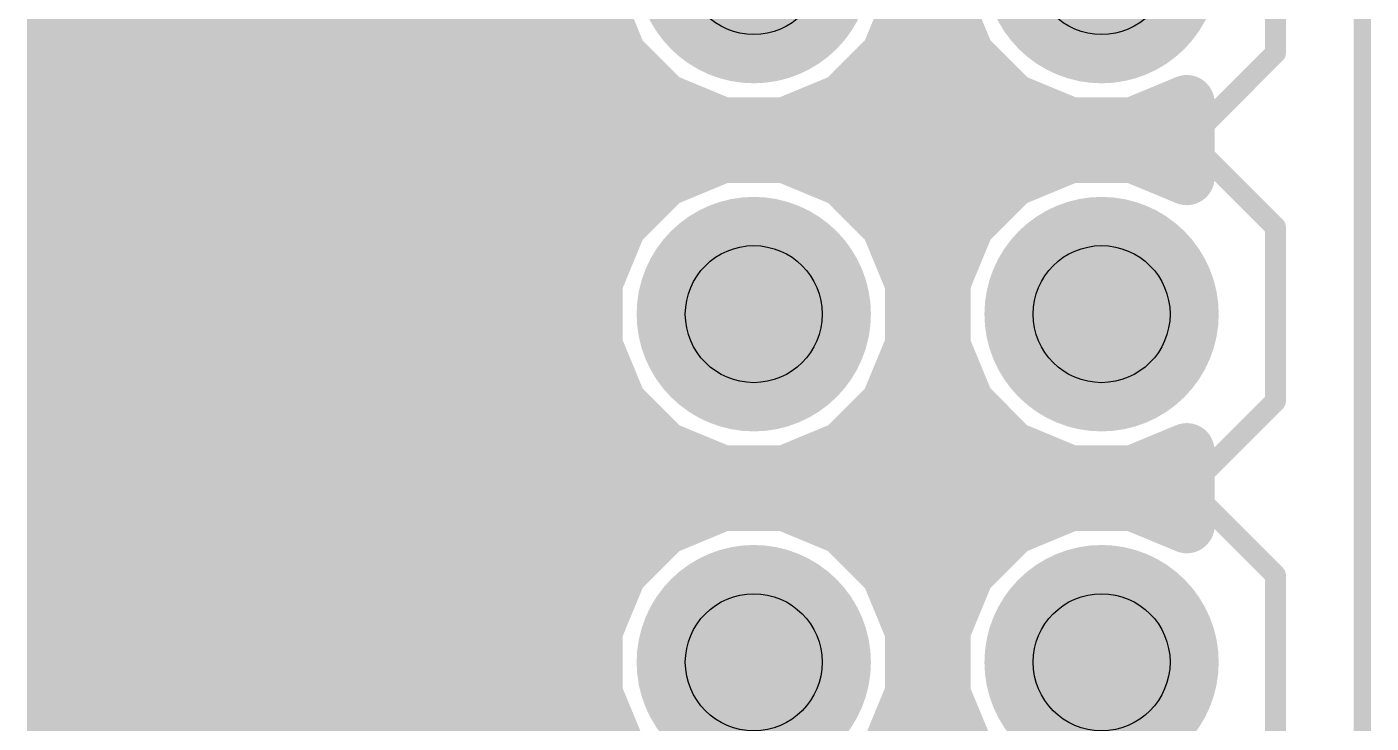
# Model space of a CAD drawing. Extents: x -0.1 to 54.7, y 0 to 86.4.
# Drawn here: x 44.86 to 54.67, y 54.17 to 59.25 of the extents above; entities that cross this region are included whole.
import ezdxf

# ---------------------------------------------------------------- set-up
doc = ezdxf.new("R2010")
doc.units = 0
for name, color, linetype in [('1', 22, 'CONTINUOUS'), ('16', 175, 'CONTINUOUS'), ('17', 82, 'CONTINUOUS'), ('20', 7, 'CONTINUOUS'), ('21', 253, 'CONTINUOUS'), ('29', 253, 'CONTINUOUS'), ('30', 253, 'CONTINUOUS'), ('44', 253, 'CONTINUOUS'), ('51', 253, 'CONTINUOUS')]:
    doc.layers.add(name, color=color, linetype=linetype)

# ---------------------------------------------------------------- blocks, each defined once
blk = doc.blocks.new('RECT')
blk.add_solid([(-0.5, -0.5), (0.5, -0.5), (-0.5, 0.5), (0.5, 0.5)])
blk = doc.blocks.new('ROUNDP')
at = {"const_width": 0.5}
blk.add_lwpolyline([(0, -0.25, 1), (0, 0.25, 1), (0, -0.25)], format="xyb", dxfattribs=at)

msp = doc.modelspace()

# ---------------------------------------------------------------- linework, layer by layer
at = {"layer": '1', "const_width": 0.4064}
for points in [[(46.3296, 49.7825), (46.3296, 76.3213)], [(45.72, 76.2), (45.72, 49.53)], [(49.0046, 59.4592), (49.1813, 59.0327)], [(51.1487, 59.0327), (51.3254, 59.4592)], [(51.5446, 59.4592), (51.7213, 59.0327)], [(46.3296, 59.3344), (49.0563, 59.3344)], [(51.2737, 59.3344), (51.5963, 59.3344)], [(49.1813, 59.0327), (49.5077, 58.7063)], [(50.8223, 58.7063), (51.1487, 59.0327)], [(51.7213, 59.0327), (52.0477, 58.7063)], [(46.3296, 58.928), (49.2859, 58.928)], [(51.0441, 58.928), (51.8259, 58.928)], [(49.5077, 58.7063), (49.9342, 58.5296)], [(50.3958, 58.5296), (50.8223, 58.7063)], [(52.0477, 58.7063), (52.4742, 58.5296)], [(52.9358, 58.5296), (53.3273, 58.6918)], [(53.3273, 58.6918), (53.3273, 58.1482)], [(46.3296, 58.5216), (53.3273, 58.5216)], [(49.9342, 58.5296), (50.3958, 58.5296)], [(52.4742, 58.5296), (52.9358, 58.5296)], [(49.9342, 58.3104), (49.5077, 58.1337)], [(50.3958, 58.3104), (49.9342, 58.3104)], [(50.8223, 58.1337), (50.3958, 58.3104)], [(52.4742, 58.3104), (52.0477, 58.1337)], [(52.9358, 58.3104), (52.4742, 58.3104)], [(53.3273, 58.1482), (52.9358, 58.3104)], [(46.3296, 58.1152), (49.4891, 58.1152)], [(49.5077, 58.1337), (49.1813, 57.8073)], [(51.1487, 57.8073), (50.8223, 58.1337)], [(50.8409, 58.1152), (52.0291, 58.1152)], [(52.0477, 58.1337), (51.7213, 57.8073)], [(49.1813, 57.8073), (49.0046, 57.3808)], [(51.3254, 57.3808), (51.1487, 57.8073)], [(51.7213, 57.8073), (51.5446, 57.3808)], [(46.3296, 57.7088), (49.1405, 57.7088)], [(51.1895, 57.7088), (51.6805, 57.7088)], [(49.0046, 57.3808), (49.0046, 56.9192)], [(51.3254, 56.9192), (51.3254, 57.3808)], [(51.5446, 57.3808), (51.5446, 56.9192)], [(46.3296, 57.3024), (49.0046, 57.3024)], [(51.3254, 57.3024), (51.5446, 57.3024)], [(46.3296, 56.896), (49.0142, 56.896)], [(49.0046, 56.9192), (49.1813, 56.4927)], [(51.1487, 56.4927), (51.3254, 56.9192)], [(51.3158, 56.896), (51.5542, 56.896)], [(51.5446, 56.9192), (51.7213, 56.4927)], [(46.3296, 56.4896), (49.1843, 56.4896)], [(49.1813, 56.4927), (49.5077, 56.1663)], [(50.8223, 56.1663), (51.1487, 56.4927)], [(51.1457, 56.4896), (51.7243, 56.4896)], [(51.7213, 56.4927), (52.0477, 56.1663)], [(49.5077, 56.1663), (49.9342, 55.9896)], [(50.3958, 55.9896), (50.8223, 56.1663)], [(52.0477, 56.1663), (52.4742, 55.9896)], [(52.9358, 55.9896), (53.3273, 56.1518)], [(53.3273, 56.1518), (53.3273, 55.6082)], [(46.3296, 56.0832), (49.7082, 56.0832)], [(50.6218, 56.0832), (52.2482, 56.0832)], [(53.1618, 56.0832), (53.3273, 56.0832)], [(49.9342, 55.9896), (50.3958, 55.9896)], [(52.4742, 55.9896), (52.9358, 55.9896)], [(49.9342, 55.7704), (49.5077, 55.5937)], [(50.3958, 55.7704), (49.9342, 55.7704)], [(50.8223, 55.5937), (50.3958, 55.7704)], [(52.4742, 55.7704), (52.0477, 55.5937)], [(52.9358, 55.7704), (52.4742, 55.7704)], [(53.3273, 55.6082), (52.9358, 55.7704)], [(46.3296, 55.6768), (49.7082, 55.6768)], [(50.6218, 55.6768), (52.2482, 55.6768)], [(53.1618, 55.6768), (53.3273, 55.6768)], [(49.5077, 55.5937), (49.1813, 55.2673)], [(51.1487, 55.2673), (50.8223, 55.5937)], [(52.0477, 55.5937), (51.7213, 55.2673)], [(46.3296, 55.2704), (49.1843, 55.2704)], [(49.1813, 55.2673), (49.0046, 54.8408)], [(51.1457, 55.2704), (51.7243, 55.2704)], [(51.3254, 54.8408), (51.1487, 55.2673)], [(51.7213, 55.2673), (51.5446, 54.8408)], [(46.3296, 54.864), (49.0142, 54.864)], [(49.0046, 54.8408), (49.0046, 54.3792)], [(51.3158, 54.864), (51.5542, 54.864)], [(51.3254, 54.3792), (51.3254, 54.8408)], [(51.5446, 54.8408), (51.5446, 54.3792)], [(46.3296, 54.4576), (49.0046, 54.4576)], [(51.3254, 54.4576), (51.5446, 54.4576)], [(49.0046, 54.3792), (49.1813, 53.9527)], [(51.1487, 53.9527), (51.3254, 54.3792)], [(51.5446, 54.3792), (51.7213, 53.9527)], [(46.3296, 54.0512), (49.1405, 54.0512)], [(51.1895, 54.0512), (51.6805, 54.0512)]]:
    msp.add_lwpolyline(points, dxfattribs=at)
at = {"layer": '1', "const_width": 0.2032}
for points in [[(46.3296, 59.436, 1), (46.3296, 59.2328)], [(49.0563, 59.2328, 1), (49.0563, 59.436)], [(51.2737, 59.436, 1), (51.2737, 59.2328)], [(51.5963, 59.2328, 1), (51.5963, 59.436)], [(49.2531, 59.1045, 1), (49.1094, 58.9608)], [(51.2206, 58.9608, 1), (51.0769, 59.1045)], [(51.7931, 59.1045, 1), (51.6494, 58.9608)], [(46.3296, 59.0296, 1), (46.3296, 58.8264)], [(49.0874, 58.9938, 1), (49.2751, 59.0716)], [(49.2859, 58.8264, 1), (49.2859, 59.0296)], [(51.0441, 59.0296, 1), (51.0441, 58.8264)], [(51.0549, 59.0716, 1), (51.2426, 58.9938)], [(51.6274, 58.9938, 1), (51.8151, 59.0716)], [(51.8259, 58.8264, 1), (51.8259, 59.0296)], [(49.5466, 58.8001, 1), (49.4688, 58.6124)], [(50.8612, 58.6124, 1), (50.7834, 58.8001)], [(52.0866, 58.8001, 1), (52.0088, 58.6124)], [(49.4358, 58.6344, 1), (49.5795, 58.7781)], [(50.7505, 58.7781, 1), (50.8942, 58.6344)], [(51.9758, 58.6344, 1), (52.1195, 58.7781)], [(53.4289, 58.6918, 1), (53.2257, 58.6918)], [(53.3662, 58.5979, 1), (53.2884, 58.7856)], [(46.3296, 58.6232, 1), (46.3296, 58.42)], [(49.9342, 58.6312, 1), (49.9342, 58.428)], [(49.8953, 58.4357, 1), (49.9731, 58.6235)], [(50.3569, 58.6235, 1), (50.4347, 58.4357)], [(50.3958, 58.428, 1), (50.3958, 58.6312)], [(52.4742, 58.6312, 1), (52.4742, 58.428)], [(52.4353, 58.4357, 1), (52.5131, 58.6235)], [(52.8969, 58.6235, 1), (52.9747, 58.4357)], [(52.9358, 58.428, 1), (52.9358, 58.6312)], [(53.3273, 58.42, 1), (53.3273, 58.6232)], [(49.9342, 58.412, 1), (49.9342, 58.2088)], [(49.9731, 58.2165, 1), (49.8953, 58.4043)], [(50.4347, 58.4043, 1), (50.3569, 58.2165)], [(50.3958, 58.2088, 1), (50.3958, 58.412)], [(52.4742, 58.412, 1), (52.4742, 58.2088)], [(52.5131, 58.2165, 1), (52.4353, 58.4043)], [(52.9747, 58.4043, 1), (52.8969, 58.2165)], [(52.9358, 58.2088, 1), (52.9358, 58.412)], [(46.3296, 58.2168, 1), (46.3296, 58.0136)], [(49.4688, 58.2276, 1), (49.5466, 58.0399)], [(49.5795, 58.0619, 1), (49.4358, 58.2056)], [(49.4891, 58.0136, 1), (49.4891, 58.2168)], [(50.8942, 58.2056, 1), (50.7505, 58.0619)], [(50.8409, 58.2168, 1), (50.8409, 58.0136)], [(50.7834, 58.0399, 1), (50.8612, 58.2276)], [(52.0088, 58.2276, 1), (52.0866, 58.0399)], [(52.1195, 58.0619, 1), (51.9758, 58.2056)], [(52.0291, 58.0136, 1), (52.0291, 58.2168)], [(53.2884, 58.0544, 1), (53.3662, 58.2421)], [(53.2257, 58.1482, 1), (53.4289, 58.1482)], [(49.1094, 57.8792, 1), (49.2531, 57.7355)], [(49.2751, 57.7684, 1), (49.0874, 57.8462)], [(51.2426, 57.8462, 1), (51.0549, 57.7684)], [(51.0769, 57.7355, 1), (51.2206, 57.8792)], [(51.6494, 57.8792, 1), (51.7931, 57.7355)], [(51.8151, 57.7684, 1), (51.6274, 57.8462)], [(46.3296, 57.8104, 1), (46.3296, 57.6072)], [(49.1405, 57.6072, 1), (49.1405, 57.8104)], [(51.1895, 57.8104, 1), (51.1895, 57.6072)], [(51.6805, 57.6072, 1), (51.6805, 57.8104)], [(49.1062, 57.3808, 1), (48.903, 57.3808)], [(51.427, 57.3808, 1), (51.2238, 57.3808)], [(51.6462, 57.3808, 1), (51.443, 57.3808)], [(46.3296, 57.404, 1), (46.3296, 57.2008)], [(48.9107, 57.4197, 1), (49.0985, 57.3419)], [(49.0046, 57.2008, 1), (49.0046, 57.404)], [(51.3254, 57.404, 1), (51.3254, 57.2008)], [(51.2315, 57.3419, 1), (51.4193, 57.4197)], [(51.4507, 57.4197, 1), (51.6385, 57.3419)], [(51.5446, 57.2008, 1), (51.5446, 57.404)], [(46.3296, 56.9976, 1), (46.3296, 56.7944)], [(49.0985, 56.9581, 1), (48.9107, 56.8803)], [(49.0142, 56.7944, 1), (49.0142, 56.9976)], [(51.3158, 56.9976, 1), (51.3158, 56.7944)], [(51.4193, 56.8803, 1), (51.2315, 56.9581)], [(51.6385, 56.9581, 1), (51.4507, 56.8803)], [(51.5542, 56.7944, 1), (51.5542, 56.9976)], [(48.903, 56.9192, 1), (49.1062, 56.9192)], [(51.2238, 56.9192, 1), (51.427, 56.9192)], [(51.443, 56.9192, 1), (51.6462, 56.9192)], [(46.3296, 56.5912, 1), (46.3296, 56.388)], [(49.2531, 56.5645, 1), (49.1094, 56.4208)], [(49.1843, 56.388, 1), (49.1843, 56.5912)], [(51.1457, 56.5912, 1), (51.1457, 56.388)], [(51.2206, 56.4208, 1), (51.0769, 56.5645)], [(51.7931, 56.5645, 1), (51.6494, 56.4208)], [(51.7243, 56.388, 1), (51.7243, 56.5912)], [(49.0874, 56.4538, 1), (49.2751, 56.5316)], [(51.0549, 56.5316, 1), (51.2426, 56.4538)], [(51.6274, 56.4538, 1), (51.8151, 56.5316)], [(49.5466, 56.2601, 1), (49.4688, 56.0724)], [(50.8612, 56.0724, 1), (50.7834, 56.2601)], [(52.0866, 56.2601, 1), (52.0088, 56.0724)], [(53.4289, 56.1518, 1), (53.2257, 56.1518)], [(53.3662, 56.0579, 1), (53.2884, 56.2456)], [(46.3296, 56.1848, 1), (46.3296, 55.9816)], [(49.4358, 56.0944, 1), (49.5795, 56.2381)], [(49.7082, 55.9816, 1), (49.7082, 56.1848)], [(50.6218, 56.1848, 1), (50.6218, 55.9816)], [(50.7505, 56.2381, 1), (50.8942, 56.0944)], [(51.9758, 56.0944, 1), (52.1195, 56.2381)], [(52.2482, 55.9816, 1), (52.2482, 56.1848)], [(53.1618, 56.1848, 1), (53.1618, 55.9816)], [(53.3273, 55.9816, 1), (53.3273, 56.1848)], [(49.9342, 56.0912, 1), (49.9342, 55.888)], [(49.8953, 55.8957, 1), (49.9731, 56.0835)], [(50.3569, 56.0835, 1), (50.4347, 55.8957)], [(50.3958, 55.888, 1), (50.3958, 56.0912)], [(52.4742, 56.0912, 1), (52.4742, 55.888)], [(52.4353, 55.8957, 1), (52.5131, 56.0835)], [(52.8969, 56.0835, 1), (52.9747, 55.8957)], [(52.9358, 55.888, 1), (52.9358, 56.0912)], [(49.9342, 55.872, 1), (49.9342, 55.6688)], [(49.9731, 55.6765, 1), (49.8953, 55.8643)], [(50.4347, 55.8643, 1), (50.3569, 55.6765)], [(50.3958, 55.6688, 1), (50.3958, 55.872)], [(52.4742, 55.872, 1), (52.4742, 55.6688)], [(52.5131, 55.6765, 1), (52.4353, 55.8643)], [(52.9747, 55.8643, 1), (52.8969, 55.6765)], [(52.9358, 55.6688, 1), (52.9358, 55.872)], [(46.3296, 55.7784, 1), (46.3296, 55.5752)], [(49.7082, 55.5752, 1), (49.7082, 55.7784)], [(50.6218, 55.7784, 1), (50.6218, 55.5752)], [(52.2482, 55.5752, 1), (52.2482, 55.7784)], [(53.1618, 55.7784, 1), (53.1618, 55.5752)], [(53.3273, 55.5752, 1), (53.3273, 55.7784)], [(49.4688, 55.6876, 1), (49.5466, 55.4999)], [(49.5795, 55.5219, 1), (49.4358, 55.6656)], [(50.8942, 55.6656, 1), (50.7505, 55.5219)], [(50.7834, 55.4999, 1), (50.8612, 55.6876)], [(52.0088, 55.6876, 1), (52.0866, 55.4999)], [(52.1195, 55.5219, 1), (51.9758, 55.6656)], [(53.2884, 55.5144, 1), (53.3662, 55.7021)], [(53.2257, 55.6082, 1), (53.4289, 55.6082)], [(46.3296, 55.372, 1), (46.3296, 55.1688)], [(49.2751, 55.2284, 1), (49.0874, 55.3062)], [(49.1843, 55.1688, 1), (49.1843, 55.372)], [(51.1457, 55.372, 1), (51.1457, 55.1688)], [(51.2426, 55.3062, 1), (51.0549, 55.2284)], [(51.8151, 55.2284, 1), (51.6274, 55.3062)], [(51.7243, 55.1688, 1), (51.7243, 55.372)], [(49.1094, 55.3392, 1), (49.2531, 55.1955)], [(51.0769, 55.1955, 1), (51.2206, 55.3392)], [(51.6494, 55.3392, 1), (51.7931, 55.1955)], [(46.3296, 54.9656, 1), (46.3296, 54.7624)], [(49.1062, 54.8408, 1), (48.903, 54.8408)], [(48.9107, 54.8797, 1), (49.0985, 54.8019)], [(49.0142, 54.7624, 1), (49.0142, 54.9656)], [(51.3158, 54.9656, 1), (51.3158, 54.7624)], [(51.427, 54.8408, 1), (51.2238, 54.8408)], [(51.2315, 54.8019, 1), (51.4193, 54.8797)], [(51.6462, 54.8408, 1), (51.443, 54.8408)], [(51.4507, 54.8797, 1), (51.6385, 54.8019)], [(51.5542, 54.7624, 1), (51.5542, 54.9656)], [(46.3296, 54.5592, 1), (46.3296, 54.356)], [(49.0046, 54.356, 1), (49.0046, 54.5592)], [(51.3254, 54.5592, 1), (51.3254, 54.356)], [(51.5446, 54.356, 1), (51.5446, 54.5592)], [(49.0985, 54.4181, 1), (48.9107, 54.3403)], [(51.4193, 54.3403, 1), (51.2315, 54.4181)], [(51.6385, 54.4181, 1), (51.4507, 54.3403)], [(48.903, 54.3792, 1), (49.1062, 54.3792)], [(51.2238, 54.3792, 1), (51.427, 54.3792)], [(51.443, 54.3792, 1), (51.6462, 54.3792)], [(46.3296, 54.1528, 1), (46.3296, 53.9496)], [(49.1405, 53.9496, 1), (49.1405, 54.1528)], [(51.1895, 54.1528, 1), (51.1895, 53.9496)], [(51.6805, 53.9496, 1), (51.6805, 54.1528)]]:
    msp.add_lwpolyline(points, format="xyb", dxfattribs=at)
at = {"layer": '16', "const_width": 0.4064}
for points in [[(45.0596, 53.5925), (45.0596, 76.3213)], [(49.0046, 59.4592), (49.1813, 59.0327)], [(51.1487, 59.0327), (51.3254, 59.4592)], [(51.5446, 59.4592), (51.7213, 59.0327)], [(45.0596, 59.3344), (49.0563, 59.3344)], [(51.2737, 59.3344), (51.5963, 59.3344)], [(49.1813, 59.0327), (49.5077, 58.7063)], [(50.8223, 58.7063), (51.1487, 59.0327)], [(51.7213, 59.0327), (52.0477, 58.7063)], [(45.0596, 58.928), (49.2859, 58.928)], [(51.0441, 58.928), (51.8259, 58.928)], [(49.5077, 58.7063), (49.9342, 58.5296)], [(50.3958, 58.5296), (50.8223, 58.7063)], [(52.0477, 58.7063), (52.4742, 58.5296)], [(52.9358, 58.5296), (53.3273, 58.6918)], [(53.3273, 58.6918), (53.3273, 58.1482)], [(45.0596, 58.5216), (53.3273, 58.5216)], [(49.9342, 58.5296), (50.3958, 58.5296)], [(52.4742, 58.5296), (52.9358, 58.5296)], [(49.9342, 58.3104), (49.5077, 58.1337)], [(50.3958, 58.3104), (49.9342, 58.3104)], [(50.8223, 58.1337), (50.3958, 58.3104)], [(52.4742, 58.3104), (52.0477, 58.1337)], [(52.9358, 58.3104), (52.4742, 58.3104)], [(53.3273, 58.1482), (52.9358, 58.3104)], [(45.0596, 58.1152), (49.4891, 58.1152)], [(49.5077, 58.1337), (49.1813, 57.8073)], [(51.1487, 57.8073), (50.8223, 58.1337)], [(50.8409, 58.1152), (52.0291, 58.1152)], [(52.0477, 58.1337), (51.7213, 57.8073)], [(49.1813, 57.8073), (49.0046, 57.3808)], [(51.3254, 57.3808), (51.1487, 57.8073)], [(51.7213, 57.8073), (51.5446, 57.3808)], [(45.0596, 57.7088), (49.1405, 57.7088)], [(51.1895, 57.7088), (51.6805, 57.7088)], [(49.0046, 57.3808), (49.0046, 56.9192)], [(51.3254, 56.9192), (51.3254, 57.3808)], [(51.5446, 57.3808), (51.5446, 56.9192)], [(45.0596, 57.3024), (49.0046, 57.3024)], [(51.3254, 57.3024), (51.5446, 57.3024)], [(45.0596, 56.896), (49.0142, 56.896)], [(49.0046, 56.9192), (49.1813, 56.4927)], [(51.1487, 56.4927), (51.3254, 56.9192)], [(51.3158, 56.896), (51.5542, 56.896)], [(51.5446, 56.9192), (51.7213, 56.4927)], [(45.0596, 56.4896), (49.1843, 56.4896)], [(49.1813, 56.4927), (49.5077, 56.1663)], [(50.8223, 56.1663), (51.1487, 56.4927)], [(51.1457, 56.4896), (51.7243, 56.4896)], [(51.7213, 56.4927), (52.0477, 56.1663)], [(49.5077, 56.1663), (49.9342, 55.9896)], [(50.3958, 55.9896), (50.8223, 56.1663)], [(52.0477, 56.1663), (52.4742, 55.9896)], [(52.9358, 55.9896), (53.3273, 56.1518)], [(53.3273, 56.1518), (53.3273, 55.6082)], [(45.0596, 56.0832), (49.7082, 56.0832)], [(50.6218, 56.0832), (52.2482, 56.0832)], [(53.1618, 56.0832), (53.3273, 56.0832)], [(49.9342, 55.9896), (50.3958, 55.9896)], [(52.4742, 55.9896), (52.9358, 55.9896)], [(49.9342, 55.7704), (49.5077, 55.5937)], [(50.3958, 55.7704), (49.9342, 55.7704)], [(50.8223, 55.5937), (50.3958, 55.7704)], [(52.4742, 55.7704), (52.0477, 55.5937)], [(52.9358, 55.7704), (52.4742, 55.7704)], [(53.3273, 55.6082), (52.9358, 55.7704)], [(45.0596, 55.6768), (49.7082, 55.6768)], [(50.6218, 55.6768), (52.2482, 55.6768)], [(53.1618, 55.6768), (53.3273, 55.6768)], [(49.5077, 55.5937), (49.1813, 55.2673)], [(51.1487, 55.2673), (50.8223, 55.5937)], [(52.0477, 55.5937), (51.7213, 55.2673)], [(45.0596, 55.2704), (49.1843, 55.2704)], [(49.1813, 55.2673), (49.0046, 54.8408)], [(51.1457, 55.2704), (51.7243, 55.2704)], [(51.3254, 54.8408), (51.1487, 55.2673)], [(51.7213, 55.2673), (51.5446, 54.8408)], [(45.0596, 54.864), (49.0142, 54.864)], [(49.0046, 54.8408), (49.0046, 54.3792)], [(51.3158, 54.864), (51.5542, 54.864)], [(51.3254, 54.3792), (51.3254, 54.8408)], [(51.5446, 54.8408), (51.5446, 54.3792)], [(45.0596, 54.4576), (49.0046, 54.4576)], [(51.3254, 54.4576), (51.5446, 54.4576)], [(49.0046, 54.3792), (49.1813, 53.9527)], [(51.1487, 53.9527), (51.3254, 54.3792)], [(51.5446, 54.3792), (51.7213, 53.9527)], [(45.0596, 54.0512), (49.1405, 54.0512)], [(51.1895, 54.0512), (51.6805, 54.0512)]]:
    msp.add_lwpolyline(points, dxfattribs=at)
at = {"layer": '16', "const_width": 0.2032}
for points in [[(45.0596, 59.436, 1), (45.0596, 59.2328)], [(49.0563, 59.2328, 1), (49.0563, 59.436)], [(51.2737, 59.436, 1), (51.2737, 59.2328)], [(51.5963, 59.2328, 1), (51.5963, 59.436)], [(49.2531, 59.1045, 1), (49.1094, 58.9608)], [(51.2206, 58.9608, 1), (51.0769, 59.1045)], [(51.7931, 59.1045, 1), (51.6494, 58.9608)], [(45.0596, 59.0296, 1), (45.0596, 58.8264)], [(49.0874, 58.9938, 1), (49.2751, 59.0716)], [(49.2859, 58.8264, 1), (49.2859, 59.0296)], [(51.0441, 59.0296, 1), (51.0441, 58.8264)], [(51.0549, 59.0716, 1), (51.2426, 58.9938)], [(51.6274, 58.9938, 1), (51.8151, 59.0716)], [(51.8259, 58.8264, 1), (51.8259, 59.0296)], [(49.5466, 58.8001, 1), (49.4688, 58.6124)], [(50.8612, 58.6124, 1), (50.7834, 58.8001)], [(52.0866, 58.8001, 1), (52.0088, 58.6124)], [(49.4358, 58.6344, 1), (49.5795, 58.7781)], [(50.7505, 58.7781, 1), (50.8942, 58.6344)], [(51.9758, 58.6344, 1), (52.1195, 58.7781)], [(53.4289, 58.6918, 1), (53.2257, 58.6918)], [(53.3662, 58.5979, 1), (53.2884, 58.7856)], [(45.0596, 58.6232, 1), (45.0596, 58.42)], [(49.9342, 58.6312, 1), (49.9342, 58.428)], [(49.8953, 58.4357, 1), (49.9731, 58.6235)], [(50.3569, 58.6235, 1), (50.4347, 58.4357)], [(50.3958, 58.428, 1), (50.3958, 58.6312)], [(52.4742, 58.6312, 1), (52.4742, 58.428)], [(52.4353, 58.4357, 1), (52.5131, 58.6235)], [(52.8969, 58.6235, 1), (52.9747, 58.4357)], [(52.9358, 58.428, 1), (52.9358, 58.6312)], [(53.3273, 58.42, 1), (53.3273, 58.6232)], [(49.9342, 58.412, 1), (49.9342, 58.2088)], [(49.9731, 58.2165, 1), (49.8953, 58.4043)], [(50.4347, 58.4043, 1), (50.3569, 58.2165)], [(50.3958, 58.2088, 1), (50.3958, 58.412)], [(52.4742, 58.412, 1), (52.4742, 58.2088)], [(52.5131, 58.2165, 1), (52.4353, 58.4043)], [(52.9747, 58.4043, 1), (52.8969, 58.2165)], [(52.9358, 58.2088, 1), (52.9358, 58.412)], [(45.0596, 58.2168, 1), (45.0596, 58.0136)], [(49.4688, 58.2276, 1), (49.5466, 58.0399)], [(49.5795, 58.0619, 1), (49.4358, 58.2056)], [(49.4891, 58.0136, 1), (49.4891, 58.2168)], [(50.8942, 58.2056, 1), (50.7505, 58.0619)], [(50.8409, 58.2168, 1), (50.8409, 58.0136)], [(50.7834, 58.0399, 1), (50.8612, 58.2276)], [(52.0088, 58.2276, 1), (52.0866, 58.0399)], [(52.1195, 58.0619, 1), (51.9758, 58.2056)], [(52.0291, 58.0136, 1), (52.0291, 58.2168)], [(53.2884, 58.0544, 1), (53.3662, 58.2421)], [(53.2257, 58.1482, 1), (53.4289, 58.1482)], [(49.1094, 57.8792, 1), (49.2531, 57.7355)], [(49.2751, 57.7684, 1), (49.0874, 57.8462)], [(51.2426, 57.8462, 1), (51.0549, 57.7684)], [(51.0769, 57.7355, 1), (51.2206, 57.8792)], [(51.6494, 57.8792, 1), (51.7931, 57.7355)], [(51.8151, 57.7684, 1), (51.6274, 57.8462)], [(45.0596, 57.8104, 1), (45.0596, 57.6072)], [(49.1405, 57.6072, 1), (49.1405, 57.8104)], [(51.1895, 57.8104, 1), (51.1895, 57.6072)], [(51.6805, 57.6072, 1), (51.6805, 57.8104)], [(49.1062, 57.3808, 1), (48.903, 57.3808)], [(51.427, 57.3808, 1), (51.2238, 57.3808)], [(51.6462, 57.3808, 1), (51.443, 57.3808)], [(45.0596, 57.404, 1), (45.0596, 57.2008)], [(48.9107, 57.4197, 1), (49.0985, 57.3419)], [(49.0046, 57.2008, 1), (49.0046, 57.404)], [(51.3254, 57.404, 1), (51.3254, 57.2008)], [(51.2315, 57.3419, 1), (51.4193, 57.4197)], [(51.4507, 57.4197, 1), (51.6385, 57.3419)], [(51.5446, 57.2008, 1), (51.5446, 57.404)], [(45.0596, 56.9976, 1), (45.0596, 56.7944)], [(49.0985, 56.9581, 1), (48.9107, 56.8803)], [(49.0142, 56.7944, 1), (49.0142, 56.9976)], [(51.3158, 56.9976, 1), (51.3158, 56.7944)], [(51.4193, 56.8803, 1), (51.2315, 56.9581)], [(51.6385, 56.9581, 1), (51.4507, 56.8803)], [(51.5542, 56.7944, 1), (51.5542, 56.9976)], [(48.903, 56.9192, 1), (49.1062, 56.9192)], [(51.2238, 56.9192, 1), (51.427, 56.9192)], [(51.443, 56.9192, 1), (51.6462, 56.9192)], [(45.0596, 56.5912, 1), (45.0596, 56.388)], [(49.2531, 56.5645, 1), (49.1094, 56.4208)], [(49.1843, 56.388, 1), (49.1843, 56.5912)], [(51.1457, 56.5912, 1), (51.1457, 56.388)], [(51.2206, 56.4208, 1), (51.0769, 56.5645)], [(51.7931, 56.5645, 1), (51.6494, 56.4208)], [(51.7243, 56.388, 1), (51.7243, 56.5912)], [(49.0874, 56.4538, 1), (49.2751, 56.5316)], [(51.0549, 56.5316, 1), (51.2426, 56.4538)], [(51.6274, 56.4538, 1), (51.8151, 56.5316)], [(49.5466, 56.2601, 1), (49.4688, 56.0724)], [(50.8612, 56.0724, 1), (50.7834, 56.2601)], [(52.0866, 56.2601, 1), (52.0088, 56.0724)], [(53.4289, 56.1518, 1), (53.2257, 56.1518)], [(53.3662, 56.0579, 1), (53.2884, 56.2456)], [(45.0596, 56.1848, 1), (45.0596, 55.9816)], [(49.4358, 56.0944, 1), (49.5795, 56.2381)], [(49.7082, 55.9816, 1), (49.7082, 56.1848)], [(50.6218, 56.1848, 1), (50.6218, 55.9816)], [(50.7505, 56.2381, 1), (50.8942, 56.0944)], [(51.9758, 56.0944, 1), (52.1195, 56.2381)], [(52.2482, 55.9816, 1), (52.2482, 56.1848)], [(53.1618, 56.1848, 1), (53.1618, 55.9816)], [(53.3273, 55.9816, 1), (53.3273, 56.1848)], [(49.9342, 56.0912, 1), (49.9342, 55.888)], [(49.8953, 55.8957, 1), (49.9731, 56.0835)], [(50.3569, 56.0835, 1), (50.4347, 55.8957)], [(50.3958, 55.888, 1), (50.3958, 56.0912)], [(52.4742, 56.0912, 1), (52.4742, 55.888)], [(52.4353, 55.8957, 1), (52.5131, 56.0835)], [(52.8969, 56.0835, 1), (52.9747, 55.8957)], [(52.9358, 55.888, 1), (52.9358, 56.0912)], [(49.9342, 55.872, 1), (49.9342, 55.6688)], [(49.9731, 55.6765, 1), (49.8953, 55.8643)], [(50.4347, 55.8643, 1), (50.3569, 55.6765)], [(50.3958, 55.6688, 1), (50.3958, 55.872)], [(52.4742, 55.872, 1), (52.4742, 55.6688)], [(52.5131, 55.6765, 1), (52.4353, 55.8643)], [(52.9747, 55.8643, 1), (52.8969, 55.6765)], [(52.9358, 55.6688, 1), (52.9358, 55.872)], [(45.0596, 55.7784, 1), (45.0596, 55.5752)], [(49.7082, 55.5752, 1), (49.7082, 55.7784)], [(50.6218, 55.7784, 1), (50.6218, 55.5752)], [(52.2482, 55.5752, 1), (52.2482, 55.7784)], [(53.1618, 55.7784, 1), (53.1618, 55.5752)], [(53.3273, 55.5752, 1), (53.3273, 55.7784)], [(49.4688, 55.6876, 1), (49.5466, 55.4999)], [(49.5795, 55.5219, 1), (49.4358, 55.6656)], [(50.8942, 55.6656, 1), (50.7505, 55.5219)], [(50.7834, 55.4999, 1), (50.8612, 55.6876)], [(52.0088, 55.6876, 1), (52.0866, 55.4999)], [(52.1195, 55.5219, 1), (51.9758, 55.6656)], [(53.2884, 55.5144, 1), (53.3662, 55.7021)], [(53.2257, 55.6082, 1), (53.4289, 55.6082)], [(45.0596, 55.372, 1), (45.0596, 55.1688)], [(49.2751, 55.2284, 1), (49.0874, 55.3062)], [(49.1843, 55.1688, 1), (49.1843, 55.372)], [(51.1457, 55.372, 1), (51.1457, 55.1688)], [(51.2426, 55.3062, 1), (51.0549, 55.2284)], [(51.8151, 55.2284, 1), (51.6274, 55.3062)], [(51.7243, 55.1688, 1), (51.7243, 55.372)], [(49.1094, 55.3392, 1), (49.2531, 55.1955)], [(51.0769, 55.1955, 1), (51.2206, 55.3392)], [(51.6494, 55.3392, 1), (51.7931, 55.1955)], [(45.0596, 54.9656, 1), (45.0596, 54.7624)], [(49.1062, 54.8408, 1), (48.903, 54.8408)], [(48.9107, 54.8797, 1), (49.0985, 54.8019)], [(49.0142, 54.7624, 1), (49.0142, 54.9656)], [(51.3158, 54.9656, 1), (51.3158, 54.7624)], [(51.427, 54.8408, 1), (51.2238, 54.8408)], [(51.2315, 54.8019, 1), (51.4193, 54.8797)], [(51.6462, 54.8408, 1), (51.443, 54.8408)], [(51.4507, 54.8797, 1), (51.6385, 54.8019)], [(51.5542, 54.7624, 1), (51.5542, 54.9656)], [(45.0596, 54.5592, 1), (45.0596, 54.356)], [(49.0046, 54.356, 1), (49.0046, 54.5592)], [(51.3254, 54.5592, 1), (51.3254, 54.356)], [(51.5446, 54.356, 1), (51.5446, 54.5592)], [(49.0985, 54.4181, 1), (48.9107, 54.3403)], [(51.4193, 54.3403, 1), (51.2315, 54.4181)], [(51.6385, 54.4181, 1), (51.4507, 54.3403)], [(48.903, 54.3792, 1), (49.1062, 54.3792)], [(51.2238, 54.3792, 1), (51.427, 54.3792)], [(51.443, 54.3792, 1), (51.6462, 54.3792)], [(45.0596, 54.1528, 1), (45.0596, 53.9496)], [(49.1405, 53.9496, 1), (49.1405, 54.1528)], [(51.1895, 54.1528, 1), (51.1895, 53.9496)], [(51.6805, 53.9496, 1), (51.6805, 54.1528)]]:
    msp.add_lwpolyline(points, format="xyb", dxfattribs=at)
at = {"layer": '20', "const_width": 0.127}
msp.add_lwpolyline([(54.61, 73.66), (54.61, 14.605)], dxfattribs=at)
at = {"layer": '21', "const_width": 0.1524}
for points in [[(48.895, 60.325), (48.895, 59.055)], [(53.975, 59.055), (53.975, 60.325)], [(49.53, 58.42), (48.895, 59.055)], [(53.975, 59.055), (53.34, 58.42)], [(48.895, 57.785), (49.53, 58.42)], [(49.53, 58.42), (53.34, 58.42)], [(53.34, 58.42), (53.975, 57.785)], [(48.895, 57.785), (48.895, 56.515)], [(53.975, 56.515), (53.975, 57.785)], [(49.53, 55.88), (48.895, 56.515)], [(53.975, 56.515), (53.34, 55.88)], [(48.895, 55.245), (49.53, 55.88)], [(49.53, 55.88), (53.34, 55.88)], [(53.34, 55.88), (53.975, 55.245)], [(48.895, 55.245), (48.895, 53.975)], [(53.975, 53.975), (53.975, 55.245)]]:
    msp.add_lwpolyline(points, dxfattribs=at)
at = {"layer": '21', "const_width": 0.0762}
for points in [[(48.9219, 59.0819, 1), (48.8681, 59.0281)], [(54.0019, 59.0281, 1), (53.9481, 59.0819)], [(48.8569, 59.055, 1), (48.9331, 59.055)], [(53.9369, 59.055, 1), (54.0131, 59.055)], [(49.53, 58.4581, 1), (49.53, 58.3819)], [(49.5569, 58.3931, 1), (49.5031, 58.4469)], [(49.5031, 58.3931, 1), (49.5569, 58.4469)], [(53.3669, 58.4469, 1), (53.3131, 58.3931)], [(53.3131, 58.4469, 1), (53.3669, 58.3931)], [(53.34, 58.3819, 1), (53.34, 58.4581)], [(48.9331, 57.785, 1), (48.8569, 57.785)], [(48.8681, 57.8119, 1), (48.9219, 57.7581)], [(54.0131, 57.785, 1), (53.9369, 57.785)], [(53.9481, 57.7581, 1), (54.0019, 57.8119)], [(48.8569, 56.515, 1), (48.9331, 56.515)], [(48.9219, 56.5419, 1), (48.8681, 56.4881)], [(53.9369, 56.515, 1), (54.0131, 56.515)], [(54.0019, 56.4881, 1), (53.9481, 56.5419)], [(49.53, 55.9181, 1), (49.53, 55.8419)], [(49.5569, 55.8531, 1), (49.5031, 55.9069)], [(49.5031, 55.8531, 1), (49.5569, 55.9069)], [(53.3669, 55.9069, 1), (53.3131, 55.8531)], [(53.3131, 55.9069, 1), (53.3669, 55.8531)], [(53.34, 55.8419, 1), (53.34, 55.9181)], [(48.9331, 55.245, 1), (48.8569, 55.245)], [(48.8681, 55.2719, 1), (48.9219, 55.2181)], [(54.0131, 55.245, 1), (53.9369, 55.245)], [(53.9481, 55.2181, 1), (54.0019, 55.2719)]]:
    msp.add_lwpolyline(points, format="xyb", dxfattribs=at)
at = {"layer": '44'}
for centre in [(50.165, 59.69), (52.705, 59.69), (50.165, 57.15), (52.705, 57.15), (50.165, 54.61), (52.705, 54.61)]:
    msp.add_circle(centre, 0.5, dxfattribs=at)

# ---------------------------------------------------------------- block references
at = {"layer": '17', "xscale": 1.508, "yscale": 1.508, "rotation": 90}
for p in [(50.165, 59.69), (50.165, 59.69), (52.705, 59.69), (52.705, 59.69), (50.165, 57.15), (50.165, 57.15), (52.705, 57.15), (52.705, 57.15), (50.165, 54.61), (50.165, 54.61), (52.705, 54.61), (52.705, 54.61)]:
    msp.add_blockref('ROUNDP', p, dxfattribs=at)
at = {"layer": '29', "xscale": 1.7112, "yscale": 1.7112, "rotation": 90}
for p in [(50.165, 59.69), (52.705, 59.69), (50.165, 57.15), (52.705, 57.15), (50.165, 54.61), (52.705, 54.61)]:
    msp.add_blockref('ROUNDP', p, dxfattribs=at)
at = {"layer": '30', "xscale": 1.7112, "yscale": 1.7112, "rotation": 90}
for p in [(50.165, 59.69), (52.705, 59.69), (50.165, 57.15), (52.705, 57.15), (50.165, 54.61), (52.705, 54.61)]:
    msp.add_blockref('ROUNDP', p, dxfattribs=at)
at = {"layer": '51', "xscale": 0.508, "yscale": 0.508, "rotation": 90}
for p in [(50.165, 57.15), (52.705, 57.15), (50.165, 54.61), (52.705, 54.61)]:
    msp.add_blockref('RECT', p, dxfattribs=at)

doc.saveas('drawing.dxf')
